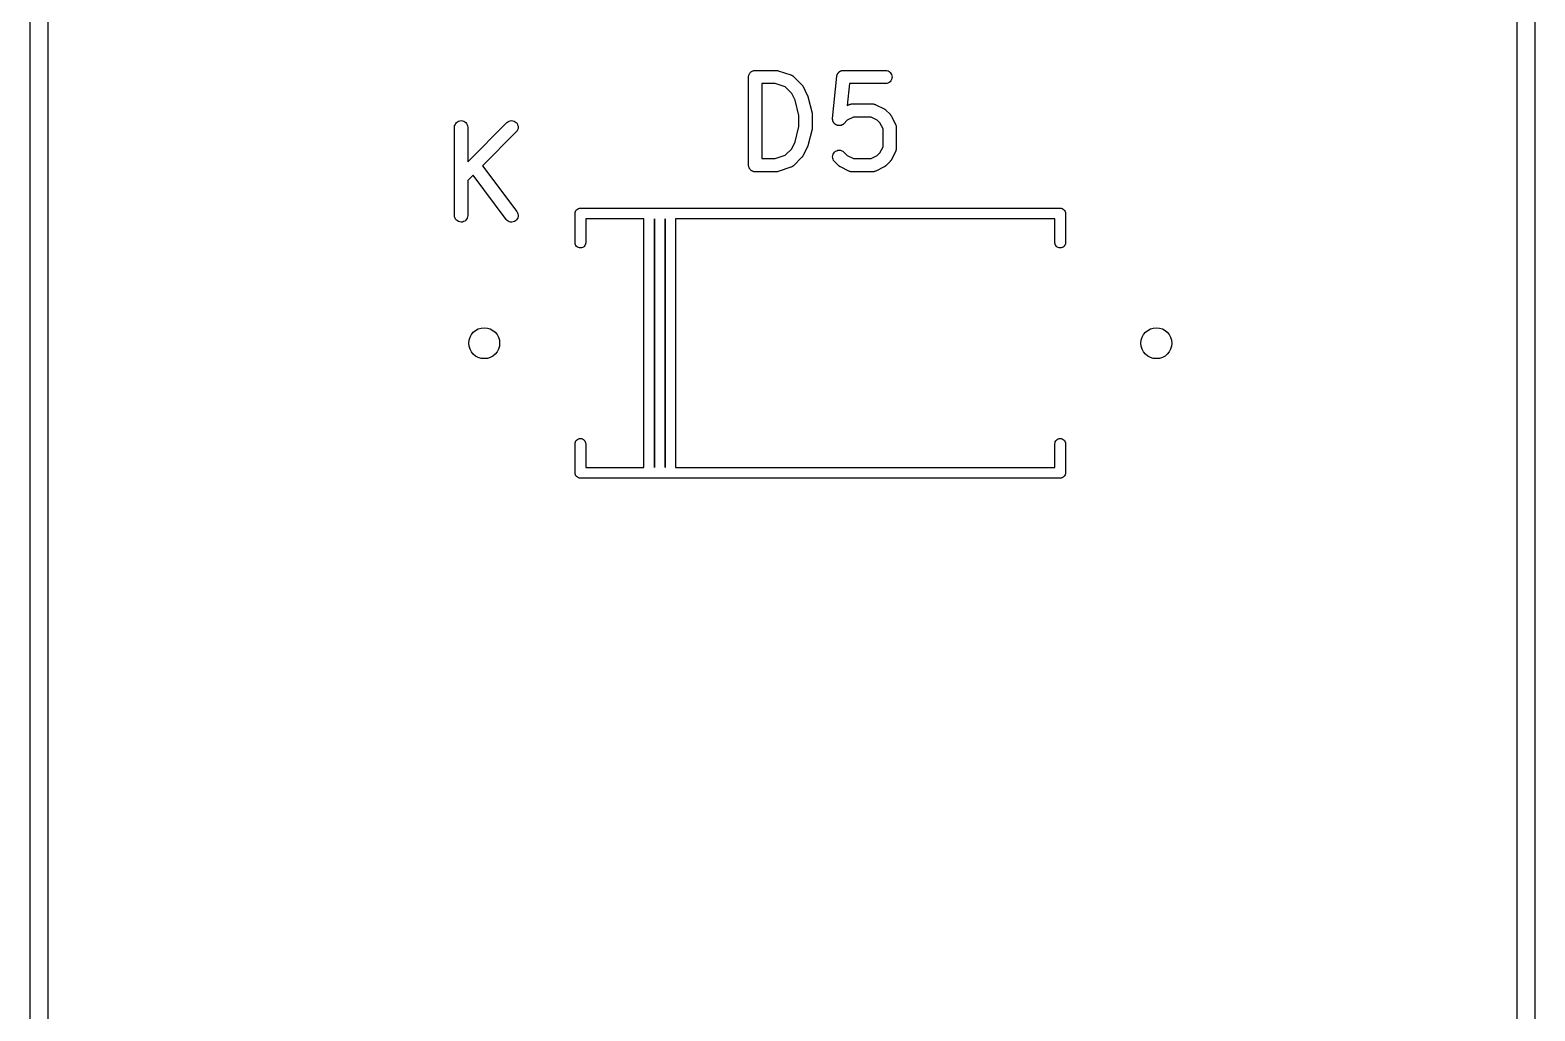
# Model space of a CAD drawing. Extents: x 17 to 176, y -177 to -9.
# Drawn here: x 17.2 to 34.26, y -78.69 to -67.57 of the extents above; entities that cross this region are included whole.
import ezdxf

# ---------------------------------------------------------------- set-up
doc = ezdxf.new("R2010")
doc.units = 0
doc.layers.add('BLACK', color=7, linetype='CONTINUOUS')

msp = doc.modelspace()

# ---------------------------------------------------------------- linework, layer by layer
at = {"layer": 'BLACK', "linetype": 'CONTINUOUS'}
for p, q in [((17.2038, -176.027), (17.2037, -52.2359)), ((17.4037, -52.2457), (17.4037, -176.02)), ((34.063, -145.298), (34.063, -53.7107)), ((34.263, -53.7181), (34.263, -145.293)), ((25.355, -68.0728), (25.3584, -68.0666)), ((25.3584, -68.0666), (25.3617, -68.0604)), ((25.3617, -68.0604), (25.3619, -68.0602)), ((25.3619, -68.0602), (25.362, -68.06)), ((25.362, -68.06), (25.3666, -68.0546)), ((25.3666, -68.0546), (25.3711, -68.0492)), ((25.3711, -68.0492), (25.3713, -68.049)), ((25.3713, -68.049), (25.3714, -68.0488)), ((25.3714, -68.0488), (25.3769, -68.0444)), ((25.3769, -68.0444), (25.3824, -68.0399)), ((25.3824, -68.0399), (25.3826, -68.0398)), ((25.3826, -68.0398), (25.3828, -68.0396)), ((25.3828, -68.0396), (25.3891, -68.0364)), ((25.3891, -68.0364), (25.3953, -68.033)), ((25.3953, -68.033), (25.3956, -68.033)), ((25.3956, -68.033), (25.3958, -68.0328)), ((25.3958, -68.0328), (25.4026, -68.0308)), ((25.4026, -68.0308), (25.4093, -68.0288)), ((25.4093, -68.0288), (25.4096, -68.0288)), ((25.4096, -68.0288), (25.4098, -68.0287)), ((25.4098, -68.0287), (25.4169, -68.0281)), ((25.4169, -68.0281), (25.4239, -68.0274)), ((25.4239, -68.0274), (25.662, -68.0274)), ((25.662, -68.0274), (25.663, -68.0274)), ((25.663, -68.0274), (25.6672, -68.0279)), ((25.6672, -68.0279), (25.6714, -68.028)), ((25.6714, -68.028), (25.6745, -68.0287)), ((25.6745, -68.0287), (25.6776, -68.029)), ((25.6776, -68.029), (25.6816, -68.0303)), ((25.6816, -68.0303), (25.6857, -68.0312)), ((25.6857, -68.0312), (25.8286, -68.0788)), ((26.3567, -68.0698), (26.3583, -68.0661)), ((26.3583, -68.0661), (26.3601, -68.0634)), ((26.3601, -68.0634), (26.3617, -68.0604)), ((26.3617, -68.0604), (26.3643, -68.0574)), ((26.3643, -68.0574), (26.3665, -68.0541)), ((26.3665, -68.0541), (26.3689, -68.0517)), ((26.3689, -68.0517), (26.3711, -68.0492)), ((26.3711, -68.0492), (26.3742, -68.0466)), ((26.3742, -68.0466), (26.377, -68.0438)), ((26.377, -68.0438), (26.3798, -68.042)), ((26.3798, -68.042), (26.3824, -68.0399)), ((26.3824, -68.0399), (26.3859, -68.038)), ((26.3859, -68.038), (26.3893, -68.0358)), ((26.3893, -68.0358), (26.3924, -68.0346)), ((26.3924, -68.0346), (26.3953, -68.033)), ((26.3953, -68.033), (26.3992, -68.0319)), ((26.3992, -68.0319), (26.4029, -68.0304)), ((26.4029, -68.0304), (26.4061, -68.0298)), ((26.4061, -68.0298), (26.4093, -68.0288)), ((26.4093, -68.0288), (26.4133, -68.0284)), ((26.4133, -68.0284), (26.4172, -68.0277)), ((26.4172, -68.0277), (26.4206, -68.0277)), ((26.4206, -68.0277), (26.4239, -68.0274)), ((26.4239, -68.0274), (26.9001, -68.0274)), ((26.9001, -68.0274), (26.9011, -68.0274)), ((26.9011, -68.0274), (26.9157, -68.029)), ((26.9157, -68.029), (26.9296, -68.0334)), ((26.9296, -68.0334), (26.9425, -68.0405)), ((26.9425, -68.0405), (26.9537, -68.0499)), ((26.9537, -68.0499), (26.9629, -68.0613)), ((26.9629, -68.0613), (26.9696, -68.0743)), ((25.3489, -68.1013), (25.3497, -68.0943)), ((25.3489, -68.1018), (25.3489, -68.1013)), ((25.3489, -68.1019), (25.3489, -68.1018)), ((25.3489, -68.1024), (25.3489, -68.1019)), ((25.3489, -68.1019), (25.3489, -68.1019)), ((25.3489, -69.1024), (25.3489, -68.1024)), ((25.3497, -68.0943), (25.3504, -68.0873)), ((25.3504, -68.0873), (25.3505, -68.087)), ((25.3505, -68.0868), (25.3527, -68.0801)), ((25.3505, -68.087), (25.3505, -68.0868)), ((25.3527, -68.0801), (25.3548, -68.0733)), ((25.3548, -68.0733), (25.3549, -68.0731)), ((25.3549, -68.0731), (25.355, -68.0728)), ((25.4989, -68.1774), (25.4989, -69.0274)), ((25.6498, -68.1774), (25.4989, -68.1774)), ((25.7643, -68.2156), (25.6498, -68.1774)), ((25.8385, -68.2897), (25.7643, -68.2156)), ((25.8286, -68.0788), (25.8296, -68.0792)), ((25.8296, -68.0792), (25.8316, -68.0801)), ((25.8316, -68.0801), (25.8337, -68.0808)), ((25.8337, -68.0808), (25.8382, -68.0832)), ((25.8382, -68.0832), (25.8428, -68.0853)), ((25.8428, -68.0853), (25.8446, -68.0866)), ((25.8446, -68.0866), (25.8466, -68.0877)), ((25.8466, -68.0877), (25.8505, -68.0909)), ((25.8505, -68.0909), (25.8547, -68.0939)), ((25.8547, -68.0939), (25.8562, -68.0956)), ((25.8562, -68.0956), (25.8579, -68.097)), ((25.8579, -68.097), (25.9531, -68.1922)), ((25.9531, -68.1922), (25.9539, -68.1929)), ((25.9539, -68.1929), (25.9565, -68.1962)), ((25.9565, -68.1962), (25.9594, -68.1993)), ((25.9594, -68.1993), (25.961, -68.202)), ((25.961, -68.202), (25.963, -68.2044)), ((25.963, -68.2044), (25.9649, -68.2081)), ((25.9649, -68.2081), (25.9672, -68.2117)), ((25.9672, -68.2117), (26.0148, -68.3069)), ((26.3017, -68.5711), (26.3493, -68.0949)), ((26.3493, -68.0949), (26.3494, -68.0939)), ((26.3494, -68.0939), (26.3501, -68.0906)), ((26.3501, -68.0906), (26.3504, -68.0873)), ((26.3504, -68.0873), (26.3516, -68.0835)), ((26.3516, -68.0835), (26.3525, -68.0796)), ((26.3525, -68.0796), (26.3538, -68.0765)), ((26.3538, -68.0765), (26.3548, -68.0733)), ((26.3548, -68.0733), (26.3567, -68.0698)), ((26.4918, -68.1774), (26.467, -68.4256)), ((26.9001, -68.1774), (26.4918, -68.1774)), ((26.9147, -68.176), (26.9001, -68.1774)), ((26.9287, -68.1717), (26.9147, -68.176)), ((26.9416, -68.1648), (26.9287, -68.1717)), ((26.9529, -68.1556), (26.9416, -68.1648)), ((26.9623, -68.1443), (26.9529, -68.1556)), ((26.9692, -68.1314), (26.9623, -68.1443)), ((26.9736, -68.1175), (26.9692, -68.1314)), ((26.9696, -68.0743), (26.9738, -68.0883)), ((26.9751, -68.1029), (26.9736, -68.1175)), ((26.9738, -68.0883), (26.9751, -68.1029)), ((25.8769, -68.3667), (25.8385, -68.2897)), ((25.9203, -68.5402), (25.8769, -68.3667)), ((26.0148, -68.3069), (26.0153, -68.3079)), ((26.0153, -68.3079), (26.0154, -68.3082)), ((26.0154, -68.3082), (26.0156, -68.3085)), ((26.0156, -68.3085), (26.0179, -68.3151)), ((26.0179, -68.3151), (26.0203, -68.3216)), ((26.0203, -68.3216), (26.0204, -68.322)), ((26.0204, -68.322), (26.0205, -68.3223)), ((26.0205, -68.3223), (26.0681, -68.5128)), ((25.9203, -68.6646), (25.9203, -68.5402)), ((26.0681, -68.5128), (26.0683, -68.5138)), ((26.0683, -68.5138), (26.0685, -68.5151)), ((26.0685, -68.5151), (26.0689, -68.5164)), ((26.0689, -68.5164), (26.0695, -68.5224)), ((26.0695, -68.5224), (26.0703, -68.5283)), ((26.0703, -68.5283), (26.0702, -68.5296)), ((26.0702, -68.5296), (26.0703, -68.531)), ((26.0703, -68.531), (26.0703, -68.6738)), ((26.3013, -68.5783), (26.3016, -68.5747)), ((26.3016, -68.582), (26.3013, -68.5783)), ((26.3016, -68.5747), (26.3017, -68.5711)), ((26.467, -68.4256), (26.4856, -68.4163)), ((26.5368, -68.5583), (26.4683, -68.5926)), ((26.4856, -68.4163), (26.4865, -68.4158)), ((26.4865, -68.4158), (26.4886, -68.415)), ((26.4886, -68.415), (26.4906, -68.414)), ((26.4906, -68.414), (26.4955, -68.4125)), ((26.4955, -68.4125), (26.5003, -68.4107)), ((26.5003, -68.4107), (26.5025, -68.4104)), ((26.5025, -68.4104), (26.5046, -68.4098)), ((26.5046, -68.4098), (26.5097, -68.4093)), ((26.5097, -68.4093), (26.5147, -68.4085)), ((26.5147, -68.4085), (26.5169, -68.4085)), ((26.5169, -68.4085), (26.5191, -68.4083)), ((26.5191, -68.4083), (26.7572, -68.4083)), ((26.7395, -68.5583), (26.5368, -68.5583)), ((26.808, -68.5926), (26.7395, -68.5583)), ((26.7572, -68.4083), (26.7583, -68.4083)), ((26.7583, -68.4083), (26.7605, -68.4086)), ((26.7605, -68.4086), (26.7627, -68.4085)), ((26.7627, -68.4085), (26.7677, -68.4094)), ((26.7677, -68.4094), (26.7728, -68.41)), ((26.7728, -68.41), (26.7749, -68.4106)), ((26.7749, -68.4106), (26.7771, -68.411)), ((26.7771, -68.411), (26.7819, -68.4128)), ((26.7819, -68.4128), (26.7868, -68.4144)), ((26.7868, -68.4144), (26.7887, -68.4155)), ((26.7887, -68.4155), (26.7908, -68.4163)), ((26.7908, -68.4163), (26.886, -68.4639)), ((26.886, -68.4639), (26.8869, -68.4643)), ((26.8869, -68.4643), (26.8905, -68.4666)), ((26.8905, -68.4666), (26.8942, -68.4686)), ((26.8942, -68.4686), (26.8966, -68.4706)), ((26.8966, -68.4706), (26.8992, -68.4723)), ((26.8992, -68.4723), (26.9023, -68.4752)), ((26.9023, -68.4752), (26.9055, -68.4779)), ((26.9055, -68.4779), (26.9531, -68.5255)), ((26.9531, -68.5255), (26.9539, -68.5263)), ((26.9539, -68.5263), (26.9565, -68.5296)), ((26.9565, -68.5296), (26.9594, -68.5326)), ((26.9594, -68.5326), (26.961, -68.5353)), ((26.961, -68.5353), (26.963, -68.5377)), ((26.963, -68.5377), (26.9649, -68.5415)), ((26.9649, -68.5415), (26.9672, -68.545)), ((26.9672, -68.545), (27.0148, -68.6403)), ((22.0151, -68.6713), (22.0167, -68.6568)), ((22.0151, -68.6724), (22.0151, -68.6713)), ((22.0151, -69.6724), (22.0151, -68.6724)), ((22.0167, -68.6568), (22.0212, -68.6428)), ((22.0212, -68.6428), (22.0282, -68.63)), ((22.0282, -68.63), (22.0376, -68.6188)), ((22.0376, -68.6188), (22.049, -68.6096)), ((22.049, -68.6096), (22.062, -68.6028)), ((22.062, -68.6028), (22.076, -68.5987)), ((22.076, -68.5987), (22.0906, -68.5974)), ((22.0906, -68.5974), (22.1052, -68.5989)), ((22.1052, -68.5989), (22.1192, -68.6032)), ((22.1192, -68.6032), (22.132, -68.6102)), ((22.132, -68.6102), (22.1433, -68.6195)), ((22.1433, -68.6195), (22.1526, -68.6309)), ((22.1526, -68.6309), (22.1594, -68.6438)), ((22.1594, -68.6438), (22.1637, -68.6578)), ((22.1637, -68.6578), (22.1651, -68.6724)), ((22.1651, -69.0627), (22.6085, -68.6193)), ((22.1651, -68.6724), (22.1651, -69.0627)), ((22.7146, -68.7254), (22.332, -69.108)), ((22.6085, -68.6193), (22.6092, -68.6186)), ((22.6092, -68.6186), (22.6207, -68.6095)), ((22.6207, -68.6095), (22.6337, -68.6027)), ((22.6337, -68.6027), (22.6477, -68.5987)), ((22.6477, -68.5987), (22.6623, -68.5974)), ((22.6623, -68.5974), (22.6769, -68.599)), ((22.6769, -68.599), (22.6908, -68.6033)), ((22.6908, -68.6033), (22.7037, -68.6103)), ((22.7037, -68.6103), (22.7149, -68.6197)), ((22.7238, -68.7141), (22.7146, -68.7254)), ((22.7149, -68.6197), (22.7241, -68.6311)), ((22.7308, -68.7012), (22.7238, -68.7141)), ((22.7241, -68.6311), (22.731, -68.644)), ((22.735, -68.6872), (22.7308, -68.7012)), ((22.731, -68.644), (22.7351, -68.6581)), ((22.7365, -68.6726), (22.735, -68.6872)), ((22.7351, -68.6581), (22.7365, -68.6726)), ((25.8769, -68.8381), (25.9203, -68.6646)), ((26.0681, -68.692), (26.0205, -68.8825)), ((26.0683, -68.6907), (26.0681, -68.692)), ((26.0687, -68.6894), (26.0683, -68.6907)), ((26.0694, -68.6835), (26.0687, -68.6894)), ((26.0702, -68.6775), (26.0694, -68.6835)), ((26.0703, -68.6749), (26.0702, -68.6762)), ((26.0702, -68.6762), (26.0702, -68.6775)), ((26.0703, -68.6738), (26.0703, -68.6749)), ((26.3016, -68.5857), (26.3016, -68.582)), ((26.3023, -68.5893), (26.3016, -68.5857)), ((26.3027, -68.5929), (26.3023, -68.5893)), ((26.3037, -68.5965), (26.3027, -68.5929)), ((26.3044, -68.6001), (26.3037, -68.5965)), ((26.3058, -68.6034), (26.3044, -68.6001)), ((26.3068, -68.6069), (26.3058, -68.6034)), ((26.3086, -68.6102), (26.3068, -68.6069)), ((26.31, -68.6137), (26.3086, -68.6102)), ((26.312, -68.6167), (26.31, -68.6137)), ((26.3137, -68.6199), (26.312, -68.6167)), ((26.316, -68.6228), (26.3137, -68.6199)), ((26.3181, -68.6259), (26.316, -68.6228)), ((26.3206, -68.6284), (26.3181, -68.6259)), ((26.3229, -68.6312), (26.3206, -68.6284)), ((26.3257, -68.6336), (26.3229, -68.6312)), ((26.3284, -68.6363), (26.3257, -68.6336)), ((26.3314, -68.6383), (26.3284, -68.6363)), ((26.3341, -68.6406), (26.3314, -68.6383)), ((26.3374, -68.6424), (26.3341, -68.6406)), ((26.3405, -68.6445), (26.3374, -68.6424)), ((26.3438, -68.6459), (26.3405, -68.6445)), ((26.347, -68.6476), (26.3438, -68.6459)), ((26.3505, -68.6487), (26.347, -68.6476)), ((26.354, -68.6502), (26.3505, -68.6487)), ((26.3575, -68.6509), (26.354, -68.6502)), ((26.3609, -68.652), (26.3575, -68.6509)), ((26.3647, -68.6524), (26.3609, -68.652)), ((26.3683, -68.6531), (26.3647, -68.6524)), ((26.3719, -68.6532), (26.3683, -68.6531)), ((26.3755, -68.6536), (26.3719, -68.6532)), ((26.3792, -68.6532), (26.3755, -68.6536)), ((26.3829, -68.6533), (26.3792, -68.6532)), ((26.3865, -68.6526), (26.3829, -68.6533)), ((26.3901, -68.6523), (26.3865, -68.6526)), ((26.3937, -68.6512), (26.3901, -68.6523)), ((26.3973, -68.6506), (26.3937, -68.6512)), ((26.4007, -68.6492), (26.3973, -68.6506)), ((26.4041, -68.6482), (26.4007, -68.6492)), ((26.4074, -68.6465), (26.4041, -68.6482)), ((26.4109, -68.6451), (26.4074, -68.6465)), ((26.4139, -68.6431), (26.4109, -68.6451)), ((26.4171, -68.6415), (26.4139, -68.6431)), ((26.42, -68.6391), (26.4171, -68.6415)), ((26.4232, -68.6371), (26.42, -68.6391)), ((26.4258, -68.6346), (26.4232, -68.6371)), ((26.4286, -68.6323), (26.4258, -68.6346)), ((26.4293, -68.6316), (26.4286, -68.6323)), ((26.4683, -68.5926), (26.4293, -68.6316)), ((26.8385, -68.623), (26.808, -68.5926)), ((26.8727, -68.6915), (26.8385, -68.623)), ((26.8727, -68.8942), (26.8727, -68.6915)), ((27.0148, -68.6403), (27.0153, -68.6412)), ((27.0153, -68.6412), (27.016, -68.6433)), ((27.016, -68.6433), (27.0171, -68.6452)), ((27.0171, -68.6452), (27.0185, -68.6501)), ((27.0185, -68.6501), (27.0203, -68.6549)), ((27.0203, -68.6549), (27.0206, -68.6571)), ((27.0206, -68.6571), (27.0213, -68.6592)), ((27.0213, -68.6592), (27.0218, -68.6643)), ((27.0218, -68.6643), (27.0226, -68.6694)), ((27.0226, -68.6694), (27.0225, -68.6716)), ((27.0225, -68.6716), (27.0227, -68.6738)), ((27.0227, -68.6738), (27.0227, -68.9119)), ((25.7643, -68.9892), (25.8385, -68.9151)), ((25.8385, -68.9151), (25.8769, -68.8381)), ((26.0148, -68.8978), (25.9672, -68.9931)), ((26.0149, -68.8975), (26.0148, -68.8978)), ((26.0151, -68.8972), (26.0149, -68.8975)), ((26.0175, -68.8907), (26.0151, -68.8972)), ((26.02, -68.8842), (26.0175, -68.8907)), ((26.0201, -68.8838), (26.02, -68.8842)), ((26.0202, -68.8835), (26.0201, -68.8838)), ((26.0205, -68.8825), (26.0202, -68.8835)), ((26.8385, -68.9627), (26.8727, -68.8942)), ((27.0225, -68.9174), (27.0216, -68.9224)), ((27.0227, -68.913), (27.0225, -68.9151)), ((27.0225, -68.9151), (27.0225, -68.9174)), ((27.0227, -68.9119), (27.0227, -68.913)), ((25.4989, -69.0274), (25.6498, -69.0274)), ((25.6498, -69.0274), (25.7643, -68.9892)), ((25.9531, -69.0126), (25.8579, -69.1078)), ((25.9558, -69.0093), (25.9531, -69.0126)), ((25.9587, -69.0063), (25.9558, -69.0093)), ((25.9604, -69.0037), (25.9587, -69.0063)), ((25.9624, -69.0012), (25.9604, -69.0037)), ((25.9644, -68.9975), (25.9624, -69.0012)), ((25.9667, -68.994), (25.9644, -68.9975)), ((25.9672, -68.9931), (25.9667, -68.994)), ((26.3013, -69.0064), (26.3029, -68.9918)), ((26.3026, -69.0209), (26.3013, -69.0064)), ((26.3066, -69.035), (26.3026, -69.0209)), ((26.3029, -68.9918), (26.3072, -68.9778)), ((26.3134, -69.048), (26.3066, -69.035)), ((26.3072, -68.9778), (26.3143, -68.965)), ((26.3225, -69.0594), (26.3134, -69.048)), ((26.3143, -68.965), (26.3236, -68.9537)), ((26.3233, -69.0602), (26.3225, -69.0594)), ((26.3709, -69.1078), (26.3233, -69.0602)), ((26.3236, -68.9537), (26.335, -68.9445)), ((26.335, -68.9445), (26.3479, -68.9377)), ((26.3479, -68.9377), (26.362, -68.9335)), ((26.362, -68.9335), (26.3765, -68.9321)), ((26.3765, -68.9321), (26.3911, -68.9336)), ((26.3911, -68.9336), (26.4051, -68.9379)), ((26.4051, -68.9379), (26.418, -68.9448)), ((26.418, -68.9448), (26.4293, -68.9541)), ((26.4293, -68.9541), (26.4683, -68.9931)), ((26.4683, -68.9931), (26.5368, -69.0274)), ((26.5368, -69.0274), (26.7395, -69.0274)), ((26.7395, -69.0274), (26.808, -68.9931)), ((26.808, -68.9931), (26.8385, -68.9627)), ((26.9531, -69.0602), (26.9055, -69.1078)), ((26.9558, -69.0569), (26.9531, -69.0602)), ((26.9587, -69.0539), (26.9558, -69.0569)), ((26.9604, -69.0513), (26.9587, -69.0539)), ((26.9624, -69.0489), (26.9604, -69.0513)), ((26.9644, -69.0452), (26.9624, -69.0489)), ((26.9667, -69.0416), (26.9644, -69.0452)), ((26.9672, -69.0407), (26.9667, -69.0416)), ((27.0148, -68.9454), (26.9672, -69.0407)), ((27.0156, -68.9434), (27.0148, -68.9454)), ((27.0166, -68.9415), (27.0156, -68.9434)), ((27.0182, -68.9366), (27.0166, -68.9415)), ((27.02, -68.9318), (27.0182, -68.9366)), ((27.0204, -68.9296), (27.02, -68.9318)), ((27.0211, -68.9275), (27.0204, -68.9296)), ((27.0216, -68.9224), (27.0211, -68.9275)), ((22.2248, -69.2151), (22.1651, -69.2749)), ((22.6015, -69.7174), (22.2248, -69.2151)), ((22.332, -69.108), (22.7215, -69.6274)), ((25.3496, -69.1094), (25.3489, -69.1024)), ((25.3502, -69.1164), (25.3496, -69.1094)), ((25.3503, -69.1167), (25.3502, -69.1164)), ((25.3503, -69.1169), (25.3503, -69.1167)), ((25.3524, -69.1237), (25.3503, -69.1169)), ((25.3544, -69.1305), (25.3524, -69.1237)), ((25.3545, -69.1307), (25.3544, -69.1305)), ((25.3546, -69.131), (25.3545, -69.1307)), ((25.3579, -69.1372), (25.3546, -69.131)), ((25.3611, -69.1434), (25.3579, -69.1372)), ((25.3613, -69.1437), (25.3611, -69.1434)), ((25.3614, -69.1439), (25.3613, -69.1437)), ((25.3659, -69.1494), (25.3614, -69.1439)), ((25.3703, -69.1549), (25.3659, -69.1494)), ((25.3705, -69.155), (25.3703, -69.1549)), ((25.3707, -69.1552), (25.3705, -69.155)), ((25.3761, -69.1597), (25.3707, -69.1552)), ((25.3815, -69.1643), (25.3761, -69.1597)), ((25.3818, -69.1644), (25.3815, -69.1643)), ((25.382, -69.1646), (25.3818, -69.1644)), ((25.3881, -69.1679), (25.382, -69.1646)), ((25.3944, -69.1713), (25.3881, -69.1679)), ((25.3946, -69.1714), (25.3944, -69.1713)), ((25.3948, -69.1715), (25.3946, -69.1714)), ((25.4016, -69.1736), (25.3948, -69.1715)), ((25.4083, -69.1757), (25.4016, -69.1736)), ((25.4086, -69.1758), (25.4083, -69.1757)), ((25.4088, -69.1758), (25.4086, -69.1758)), ((25.4158, -69.1766), (25.4088, -69.1758)), ((25.4229, -69.1774), (25.4158, -69.1766)), ((25.4234, -69.1774), (25.4229, -69.1774)), ((25.4239, -69.1774), (25.4234, -69.1774)), ((25.4234, -69.1774), (25.4234, -69.1774)), ((25.4234, -69.1774), (25.4234, -69.1774)), ((25.662, -69.1774), (25.4239, -69.1774)), ((25.6662, -69.177), (25.662, -69.1774)), ((25.6704, -69.1769), (25.6662, -69.177)), ((25.6735, -69.1763), (25.6704, -69.1769)), ((25.6766, -69.176), (25.6735, -69.1763)), ((25.6806, -69.1747), (25.6766, -69.176)), ((25.6847, -69.1739), (25.6806, -69.1747)), ((25.6857, -69.1735), (25.6847, -69.1739)), ((25.8286, -69.1259), (25.6857, -69.1735)), ((25.8306, -69.125), (25.8286, -69.1259)), ((25.8327, -69.1244), (25.8306, -69.125)), ((25.8373, -69.122), (25.8327, -69.1244)), ((25.8419, -69.12), (25.8373, -69.122)), ((25.8437, -69.1187), (25.8419, -69.12)), ((25.8457, -69.1177), (25.8437, -69.1187)), ((25.8497, -69.1145), (25.8457, -69.1177)), ((25.8539, -69.1115), (25.8497, -69.1145)), ((25.8554, -69.1099), (25.8539, -69.1115)), ((25.8571, -69.1085), (25.8554, -69.1099)), ((25.8579, -69.1078), (25.8571, -69.1085)), ((26.3741, -69.1105), (26.3709, -69.1078)), ((26.3771, -69.1134), (26.3741, -69.1105)), ((26.3798, -69.1151), (26.3771, -69.1134)), ((26.3822, -69.1171), (26.3798, -69.1151)), ((26.3859, -69.1191), (26.3822, -69.1171)), ((26.3894, -69.1214), (26.3859, -69.1191)), ((26.3904, -69.1218), (26.3894, -69.1214)), ((26.4856, -69.1695), (26.3904, -69.1218)), ((26.4877, -69.1703), (26.4856, -69.1695)), ((26.4896, -69.1713), (26.4877, -69.1703)), ((26.4945, -69.1729), (26.4896, -69.1713)), ((26.4993, -69.1747), (26.4945, -69.1729)), ((26.5015, -69.1751), (26.4993, -69.1747)), ((26.5035, -69.1757), (26.5015, -69.1751)), ((26.5086, -69.1763), (26.5035, -69.1757)), ((26.5137, -69.1772), (26.5086, -69.1763)), ((26.5159, -69.1771), (26.5137, -69.1772)), ((26.5181, -69.1774), (26.5159, -69.1771)), ((26.5191, -69.1774), (26.5181, -69.1774)), ((26.7572, -69.1774), (26.5191, -69.1774)), ((26.7594, -69.1772), (26.7572, -69.1774)), ((26.7616, -69.1773), (26.7594, -69.1772)), ((26.7667, -69.1765), (26.7616, -69.1773)), ((26.7718, -69.176), (26.7667, -69.1765)), ((26.7739, -69.1753), (26.7718, -69.176)), ((26.7761, -69.175), (26.7739, -69.1753)), ((26.7809, -69.1732), (26.7761, -69.175)), ((26.7858, -69.1717), (26.7809, -69.1732)), ((26.7878, -69.1707), (26.7858, -69.1717)), ((26.7898, -69.1699), (26.7878, -69.1707)), ((26.7908, -69.1695), (26.7898, -69.1699)), ((26.886, -69.1218), (26.7908, -69.1695)), ((26.8896, -69.1196), (26.886, -69.1218)), ((26.8933, -69.1177), (26.8896, -69.1196)), ((26.8958, -69.1157), (26.8933, -69.1177)), ((26.8984, -69.1141), (26.8958, -69.1157)), ((26.9015, -69.1112), (26.8984, -69.1141)), ((26.9048, -69.1085), (26.9015, -69.1112)), ((26.9055, -69.1078), (26.9048, -69.1085)), ((22.1651, -69.2749), (22.1651, -69.6724)), ((23.3994, -69.6074), (23.4085, -69.5999)), ((23.4085, -69.5999), (23.4189, -69.5943)), ((23.4189, -69.5943), (23.4302, -69.5909)), ((23.4302, -69.5909), (23.4391, -69.59)), ((23.4391, -69.59), (23.442, -69.5897)), ((23.4391, -69.59), (23.4391, -69.59)), ((23.442, -69.5897), (23.4449, -69.59)), ((23.4449, -69.59), (24.2191, -69.59)), ((24.2191, -69.59), (24.222, -69.5897)), ((24.222, -69.5897), (24.2249, -69.59)), ((24.2249, -69.59), (24.3391, -69.59)), ((24.3391, -69.59), (24.342, -69.5897)), ((24.342, -69.5897), (24.3449, -69.59)), ((24.3449, -69.59), (24.4591, -69.59)), ((24.4591, -69.59), (24.462, -69.5897)), ((24.462, -69.5897), (24.4649, -69.59)), ((24.4649, -69.59), (28.8791, -69.59)), ((28.8791, -69.59), (28.882, -69.5897)), ((28.882, -69.5897), (28.8849, -69.59)), ((28.8849, -69.59), (28.8849, -69.59)), ((28.8849, -69.59), (28.8938, -69.5909)), ((28.8938, -69.5909), (28.9051, -69.5943)), ((28.9051, -69.5943), (28.9155, -69.5999)), ((28.9155, -69.5999), (28.9246, -69.6074)), ((22.0165, -69.6869), (22.0151, -69.6724)), ((22.0208, -69.701), (22.0165, -69.6869)), ((22.0276, -69.7139), (22.0208, -69.701)), ((22.0369, -69.7252), (22.0276, -69.7139)), ((22.0482, -69.7346), (22.0369, -69.7252)), ((22.061, -69.7415), (22.0482, -69.7346)), ((22.075, -69.7458), (22.061, -69.7415)), ((22.0896, -69.7474), (22.075, -69.7458)), ((22.1041, -69.7461), (22.0896, -69.7474)), ((22.1182, -69.7419), (22.1041, -69.7461)), ((22.1312, -69.7351), (22.1182, -69.7419)), ((22.1426, -69.726), (22.1312, -69.7351)), ((22.152, -69.7148), (22.1426, -69.726)), ((22.159, -69.7019), (22.152, -69.7148)), ((22.1635, -69.688), (22.159, -69.7019)), ((22.1651, -69.6734), (22.1635, -69.688)), ((22.1651, -69.6724), (22.1651, -69.6734)), ((22.6114, -69.7282), (22.6015, -69.7174)), ((22.6232, -69.7368), (22.6114, -69.7282)), ((22.6364, -69.7431), (22.6232, -69.7368)), ((22.6507, -69.7466), (22.6364, -69.7431)), ((22.6653, -69.7473), (22.6507, -69.7466)), ((22.6798, -69.7451), (22.6653, -69.7473)), ((22.6935, -69.7402), (22.6798, -69.7451)), ((22.7061, -69.7327), (22.6935, -69.7402)), ((22.717, -69.7229), (22.7061, -69.7327)), ((22.7257, -69.7112), (22.717, -69.7229)), ((22.7215, -69.6274), (22.7221, -69.6282)), ((22.7221, -69.6282), (22.7296, -69.6408)), ((22.732, -69.6979), (22.7257, -69.7112)), ((22.7296, -69.6408), (22.7344, -69.6547)), ((22.7357, -69.6838), (22.732, -69.6979)), ((22.7344, -69.6547), (22.7365, -69.6691)), ((22.7365, -69.6691), (22.7357, -69.6838)), ((23.3817, -69.65), (23.3829, -69.6382)), ((23.382, -69.653), (23.3817, -69.65)), ((23.382, -69.9829), (23.382, -69.653)), ((23.3829, -69.6382), (23.3863, -69.6269)), ((23.3863, -69.6269), (23.3919, -69.6165)), ((23.3919, -69.6165), (23.3994, -69.6074)), ((24.162, -69.71), (23.502, -69.71)), ((23.502, -69.71), (23.502, -69.9829)), ((24.162, -72.53), (24.162, -69.71)), ((24.282, -72.53), (24.282, -69.71)), ((24.282, -69.71), (24.282, -72.53)), ((24.402, -72.53), (24.402, -69.71)), ((24.402, -69.71), (24.402, -72.53)), ((28.822, -69.71), (24.522, -69.71)), ((24.522, -69.71), (24.522, -72.53)), ((28.822, -69.9829), (28.822, -69.71)), ((28.9246, -69.6074), (28.9321, -69.6165)), ((28.9321, -69.6165), (28.9377, -69.6269)), ((28.9377, -69.6269), (28.9411, -69.6382)), ((28.9411, -69.6382), (28.9423, -69.65)), ((28.9423, -69.65), (28.942, -69.6529)), ((28.942, -69.6529), (28.942, -69.9829)), ((23.3829, -69.9918), (23.382, -69.9829)), ((23.3863, -70.0031), (23.3829, -69.9918)), ((23.3919, -70.0135), (23.3863, -70.0031)), ((23.3994, -70.0226), (23.3919, -70.0135)), ((23.4085, -70.0301), (23.3994, -70.0226)), ((23.4189, -70.0357), (23.4085, -70.0301)), ((23.4302, -70.0391), (23.4189, -70.0357)), ((23.442, -70.0403), (23.4302, -70.0391)), ((23.4538, -70.0391), (23.442, -70.0403)), ((23.4651, -70.0357), (23.4538, -70.0391)), ((23.4755, -70.0301), (23.4651, -70.0357)), ((23.4846, -70.0226), (23.4755, -70.0301)), ((23.4921, -70.0135), (23.4846, -70.0226)), ((23.4977, -70.0031), (23.4921, -70.0135)), ((23.5011, -69.9918), (23.4977, -70.0031)), ((23.502, -69.9829), (23.5011, -69.9918)), ((28.8229, -69.9918), (28.822, -69.9829)), ((28.8263, -70.0031), (28.8229, -69.9918)), ((28.8319, -70.0135), (28.8263, -70.0031)), ((28.8394, -70.0226), (28.8319, -70.0135)), ((28.8485, -70.0301), (28.8394, -70.0226)), ((28.8589, -70.0357), (28.8485, -70.0301)), ((28.8702, -70.0391), (28.8589, -70.0357)), ((28.882, -70.0403), (28.8702, -70.0391)), ((28.8938, -70.0391), (28.882, -70.0403)), ((28.9051, -70.0357), (28.8938, -70.0391)), ((28.9155, -70.0301), (28.9051, -70.0357)), ((28.9246, -70.0226), (28.9155, -70.0301)), ((28.9321, -70.0135), (28.9246, -70.0226)), ((28.9377, -70.0031), (28.9321, -70.0135)), ((28.9411, -69.9918), (28.9377, -70.0031)), ((28.942, -69.9829), (28.9411, -69.9918)), ((23.382, -72.2571), (23.3829, -72.2482)), ((23.382, -72.587), (23.382, -72.2571)), ((23.3829, -72.2482), (23.3863, -72.2369)), ((23.3863, -72.2369), (23.3919, -72.2265)), ((23.3919, -72.2265), (23.3994, -72.2174)), ((23.3994, -72.2174), (23.4085, -72.2099)), ((23.4085, -72.2099), (23.4189, -72.2043)), ((23.4189, -72.2043), (23.4302, -72.2009)), ((23.4302, -72.2009), (23.442, -72.1997)), ((23.442, -72.1997), (23.4538, -72.2009)), ((23.4538, -72.2009), (23.4651, -72.2043)), ((23.4651, -72.2043), (23.4755, -72.2099)), ((23.4755, -72.2099), (23.4846, -72.2174)), ((23.4846, -72.2174), (23.4921, -72.2265)), ((23.4921, -72.2265), (23.4977, -72.2369)), ((23.4977, -72.2369), (23.5011, -72.2482)), ((23.5011, -72.2482), (23.502, -72.2571)), ((23.502, -72.2571), (23.502, -72.53)), ((28.822, -72.2571), (28.8229, -72.2482)), ((28.822, -72.53), (28.822, -72.2571)), ((28.8229, -72.2482), (28.8263, -72.2369)), ((28.8263, -72.2369), (28.8319, -72.2265)), ((28.8319, -72.2265), (28.8394, -72.2174)), ((28.8394, -72.2174), (28.8485, -72.2099)), ((28.8485, -72.2099), (28.8589, -72.2043)), ((28.8589, -72.2043), (28.8702, -72.2009)), ((28.8702, -72.2009), (28.882, -72.1997)), ((28.882, -72.1997), (28.8938, -72.2009)), ((28.8938, -72.2009), (28.9051, -72.2043)), ((28.9051, -72.2043), (28.9155, -72.2099)), ((28.9155, -72.2099), (28.9246, -72.2174)), ((28.9246, -72.2174), (28.9321, -72.2265)), ((28.9321, -72.2265), (28.9377, -72.2369)), ((28.9377, -72.2369), (28.9411, -72.2482)), ((28.9411, -72.2482), (28.942, -72.2571)), ((28.942, -72.2571), (28.942, -72.5871)), ((23.3817, -72.59), (23.382, -72.587)), ((23.3829, -72.6018), (23.3817, -72.59)), ((23.3863, -72.6131), (23.3829, -72.6018)), ((23.3919, -72.6235), (23.3863, -72.6131)), ((23.3994, -72.6326), (23.3919, -72.6235)), ((23.4085, -72.6401), (23.3994, -72.6326)), ((23.4189, -72.6457), (23.4085, -72.6401)), ((23.4302, -72.6491), (23.4189, -72.6457)), ((23.4391, -72.65), (23.4302, -72.6491)), ((23.442, -72.6503), (23.4391, -72.65)), ((23.4391, -72.65), (23.4391, -72.65)), ((23.4449, -72.65), (23.442, -72.6503)), ((24.2191, -72.65), (23.4449, -72.65)), ((23.502, -72.53), (24.162, -72.53)), ((24.222, -72.6503), (24.2191, -72.65)), ((24.2249, -72.65), (24.222, -72.6503)), ((24.3391, -72.65), (24.2249, -72.65)), ((24.282, -72.53), (24.282, -72.53)), ((24.342, -72.6503), (24.3391, -72.65)), ((24.3449, -72.65), (24.342, -72.6503)), ((24.4591, -72.65), (24.3449, -72.65)), ((24.402, -72.53), (24.402, -72.53)), ((24.462, -72.6503), (24.4591, -72.65)), ((24.4649, -72.65), (24.462, -72.6503)), ((28.8791, -72.65), (24.4649, -72.65)), ((24.522, -72.53), (28.822, -72.53)), ((28.882, -72.6503), (28.8791, -72.65)), ((28.8849, -72.65), (28.882, -72.6503)), ((28.8938, -72.6491), (28.8849, -72.65)), ((28.8849, -72.65), (28.8849, -72.65)), ((28.9051, -72.6457), (28.8938, -72.6491)), ((28.9155, -72.6401), (28.9051, -72.6457)), ((28.9246, -72.6326), (28.9155, -72.6401)), ((28.9321, -72.6235), (28.9246, -72.6326)), ((28.9377, -72.6131), (28.9321, -72.6235)), ((28.9411, -72.6018), (28.9377, -72.6131)), ((28.9423, -72.59), (28.9411, -72.6018)), ((28.942, -72.5871), (28.9423, -72.59))]:
    msp.add_line(p, q, dxfattribs=at)
at = {"layer": 'BLACK'}
for centre in [(22.352, -71.12), (22.352, -71.12), (29.972, -71.12), (29.972, -71.12)]:
    msp.add_circle(centre, 0.175, dxfattribs=at)

doc.saveas('drawing.dxf')
